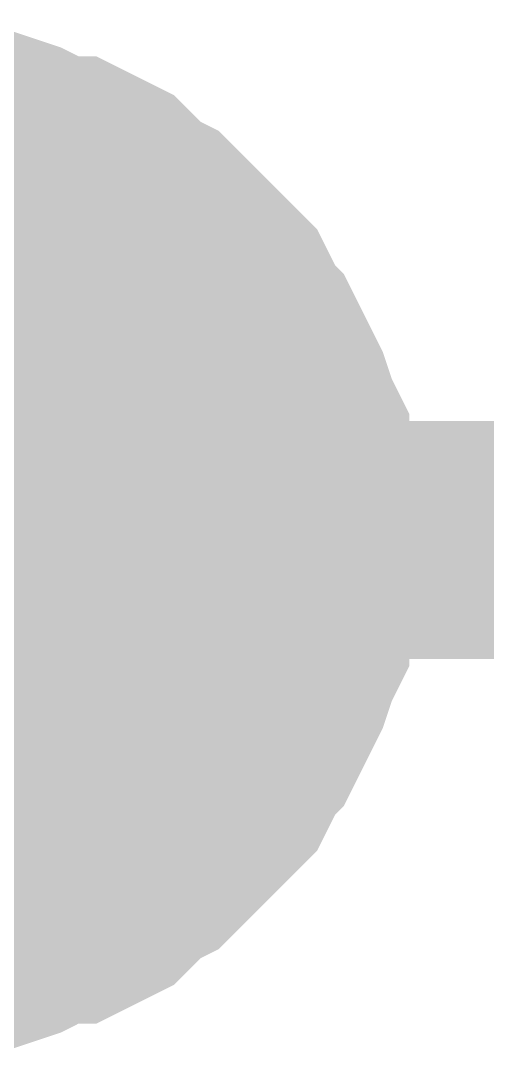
# Model space of a CAD drawing. Header units: inches. Extents: x 0 to 594, y 0 to 420.
# Drawn here: x 137.667 to 138.254, y 204.34 to 205.648 of the extents above; entities that cross this region are included whole.
import ezdxf

# ---------------------------------------------------------------- set-up
doc = ezdxf.new("R2010")
doc.units = ezdxf.units.IN
doc.layers.add('Sheet', color=255, linetype='Continuous')

msp = doc.modelspace()

# ---------------------------------------------------------------- linework, layer by layer
at = {"layer": 'Sheet'}
for points in [[(137.5025, 205.4981, 0.2997, 0.2997, 0), (137.5249, 205.4981, 0.2997, 0.2997, 0), (137.5585, 205.4981, 0.2997, 0.2997, 0), (137.5809, 205.4869, 0.2997, 0.2997, 0), (137.6033, 205.4869, 0.2997, 0.2997, 0), (137.6257, 205.4869, 0.2997, 0.2997, 0), (137.6593, 205.4757, 0.2997, 0.2997, 0), (137.6817, 205.4645, 0.2997, 0.2997, 0), (137.7041, 205.4533, 0.2997, 0.2997, 0), (137.7265, 205.4533, 0.2997, 0.2997, 0), (137.7489, 205.4421, 0.2997, 0.2997, 0), (137.7713, 205.4309, 0.2997, 0.2997, 0), (137.7937, 205.4085, 0.2997, 0.2997, 0), (137.8049, 205.3973, 0.2997, 0.2997, 0), (137.8273, 205.3861, 0.2997, 0.2997, 0), (137.8497, 205.3637, 0.2997, 0.2997, 0), (137.8609, 205.3525, 0.2997, 0.2997, 0), (137.8833, 205.3301, 0.2997, 0.2997, 0), (137.8945, 205.3189, 0.2997, 0.2997, 0), (137.9169, 205.2965, 0.2997, 0.2997, 0), (137.9281, 205.2741, 0.2997, 0.2997, 0), (137.9393, 205.2517, 0.2997, 0.2997, 0), (137.9505, 205.2405, 0.2997, 0.2997, 0), (137.9617, 205.2181, 0.2997, 0.2997, 0), (137.9729, 205.1957, 0.2997, 0.2997, 0), (137.984, 205.1733, 0.2997, 0.2997, 0), (137.9952, 205.1397, 0.2997, 0.2997, 0), (138.0064, 205.1173, 0.2997, 0.2997, 0), (138.0064, 205.0949, 0.2997, 0.2997, 0), (138.0064, 205.0725, 0.2997, 0.2997, 0), (138.0176, 205.0501, 0.2997, 0.2997, 0), (138.0176, 205.0165, 0.2997, 0.2997, 0), (138.0176, 204.9941, 0.2997, 0.2997, 0)], [(137.5025, 205.4981, 0.2997, 0.2997, 0), (137.5249, 205.4981, 0.2997, 0.2997, 0), (137.5585, 205.4981, 0.2997, 0.2997, 0), (137.5809, 205.4869, 0.2997, 0.2997, 0), (137.6033, 205.4869, 0.2997, 0.2997, 0), (137.6257, 205.4869, 0.2997, 0.2997, 0), (137.6593, 205.4757, 0.2997, 0.2997, 0), (137.6817, 205.4645, 0.2997, 0.2997, 0), (137.7041, 205.4533, 0.2997, 0.2997, 0), (137.7265, 205.4533, 0.2997, 0.2997, 0), (137.7489, 205.4421, 0.2997, 0.2997, 0), (137.7713, 205.4309, 0.2997, 0.2997, 0), (137.7937, 205.4085, 0.2997, 0.2997, 0), (137.8049, 205.3973, 0.2997, 0.2997, 0), (137.8273, 205.3861, 0.2997, 0.2997, 0), (137.8497, 205.3637, 0.2997, 0.2997, 0), (137.8609, 205.3525, 0.2997, 0.2997, 0), (137.8833, 205.3301, 0.2997, 0.2997, 0), (137.8945, 205.3189, 0.2997, 0.2997, 0), (137.9169, 205.2965, 0.2997, 0.2997, 0), (137.9281, 205.2741, 0.2997, 0.2997, 0), (137.9393, 205.2517, 0.2997, 0.2997, 0), (137.9505, 205.2405, 0.2997, 0.2997, 0), (137.9617, 205.2181, 0.2997, 0.2997, 0), (137.9729, 205.1957, 0.2997, 0.2997, 0), (137.984, 205.1733, 0.2997, 0.2997, 0), (137.9952, 205.1397, 0.2997, 0.2997, 0), (138.0064, 205.1173, 0.2997, 0.2997, 0), (138.0064, 205.0949, 0.2997, 0.2997, 0), (138.0064, 205.0725, 0.2997, 0.2997, 0), (138.0176, 205.0501, 0.2997, 0.2997, 0), (138.0176, 205.0165, 0.2997, 0.2997, 0), (138.0176, 204.9941, 0.2997, 0.2997, 0)], [(137.5025, 205.4981, 0.2997, 0.2997, 0), (137.5249, 205.4981, 0.2997, 0.2997, 0), (137.5585, 205.4981, 0.2997, 0.2997, 0), (137.5809, 205.4869, 0.2997, 0.2997, 0), (137.6033, 205.4869, 0.2997, 0.2997, 0), (137.6257, 205.4869, 0.2997, 0.2997, 0), (137.6593, 205.4757, 0.2997, 0.2997, 0), (137.6817, 205.4645, 0.2997, 0.2997, 0), (137.7041, 205.4533, 0.2997, 0.2997, 0), (137.7265, 205.4533, 0.2997, 0.2997, 0), (137.7489, 205.4421, 0.2997, 0.2997, 0), (137.7713, 205.4309, 0.2997, 0.2997, 0), (137.7937, 205.4085, 0.2997, 0.2997, 0), (137.8049, 205.3973, 0.2997, 0.2997, 0), (137.8273, 205.3861, 0.2997, 0.2997, 0), (137.8497, 205.3637, 0.2997, 0.2997, 0), (137.8609, 205.3525, 0.2997, 0.2997, 0), (137.8833, 205.3301, 0.2997, 0.2997, 0), (137.8945, 205.3189, 0.2997, 0.2997, 0), (137.9169, 205.2965, 0.2997, 0.2997, 0), (137.9281, 205.2741, 0.2997, 0.2997, 0), (137.9393, 205.2517, 0.2997, 0.2997, 0), (137.9505, 205.2405, 0.2997, 0.2997, 0), (137.9617, 205.2181, 0.2997, 0.2997, 0), (137.9729, 205.1957, 0.2997, 0.2997, 0), (137.984, 205.1733, 0.2997, 0.2997, 0), (137.9952, 205.1397, 0.2997, 0.2997, 0), (138.0064, 205.1173, 0.2997, 0.2997, 0), (138.0064, 205.0949, 0.2997, 0.2997, 0), (138.0064, 205.0725, 0.2997, 0.2997, 0), (138.0176, 205.0501, 0.2997, 0.2997, 0), (138.0176, 205.0165, 0.2997, 0.2997, 0), (138.0176, 204.9941, 0.2997, 0.2997, 0)], [(137.5025, 205.4981, 0.2997, 0.2997, 0), (137.5249, 205.4981, 0.2997, 0.2997, 0), (137.5585, 205.4981, 0.2997, 0.2997, 0), (137.5809, 205.4869, 0.2997, 0.2997, 0), (137.6033, 205.4869, 0.2997, 0.2997, 0), (137.6257, 205.4869, 0.2997, 0.2997, 0), (137.6593, 205.4757, 0.2997, 0.2997, 0), (137.6817, 205.4645, 0.2997, 0.2997, 0), (137.7041, 205.4533, 0.2997, 0.2997, 0), (137.7265, 205.4533, 0.2997, 0.2997, 0), (137.7489, 205.4421, 0.2997, 0.2997, 0), (137.7713, 205.4309, 0.2997, 0.2997, 0), (137.7937, 205.4085, 0.2997, 0.2997, 0), (137.8049, 205.3973, 0.2997, 0.2997, 0), (137.8273, 205.3861, 0.2997, 0.2997, 0), (137.8497, 205.3637, 0.2997, 0.2997, 0), (137.8609, 205.3525, 0.2997, 0.2997, 0), (137.8833, 205.3301, 0.2997, 0.2997, 0), (137.8945, 205.3189, 0.2997, 0.2997, 0), (137.9169, 205.2965, 0.2997, 0.2997, 0), (137.9281, 205.2741, 0.2997, 0.2997, 0), (137.9393, 205.2517, 0.2997, 0.2997, 0), (137.9505, 205.2405, 0.2997, 0.2997, 0), (137.9617, 205.2181, 0.2997, 0.2997, 0), (137.9729, 205.1957, 0.2997, 0.2997, 0), (137.984, 205.1733, 0.2997, 0.2997, 0), (137.9952, 205.1397, 0.2997, 0.2997, 0), (138.0064, 205.1173, 0.2997, 0.2997, 0), (138.0064, 205.0949, 0.2997, 0.2997, 0), (138.0064, 205.0725, 0.2997, 0.2997, 0), (138.0176, 205.0501, 0.2997, 0.2997, 0), (138.0176, 205.0165, 0.2997, 0.2997, 0), (138.0176, 204.9941, 0.2997, 0.2997, 0)], [(137.5025, 205.4981, 0.2997, 0.2997, 0), (137.5249, 205.4981, 0.2997, 0.2997, 0), (137.5585, 205.4981, 0.2997, 0.2997, 0), (137.5809, 205.4869, 0.2997, 0.2997, 0), (137.6033, 205.4869, 0.2997, 0.2997, 0), (137.6257, 205.4869, 0.2997, 0.2997, 0), (137.6593, 205.4757, 0.2997, 0.2997, 0), (137.6817, 205.4645, 0.2997, 0.2997, 0), (137.7041, 205.4533, 0.2997, 0.2997, 0), (137.7265, 205.4533, 0.2997, 0.2997, 0), (137.7489, 205.4421, 0.2997, 0.2997, 0), (137.7713, 205.4309, 0.2997, 0.2997, 0), (137.7937, 205.4085, 0.2997, 0.2997, 0), (137.8049, 205.3973, 0.2997, 0.2997, 0), (137.8273, 205.3861, 0.2997, 0.2997, 0), (137.8497, 205.3637, 0.2997, 0.2997, 0), (137.8609, 205.3525, 0.2997, 0.2997, 0), (137.8833, 205.3301, 0.2997, 0.2997, 0), (137.8945, 205.3189, 0.2997, 0.2997, 0), (137.9169, 205.2965, 0.2997, 0.2997, 0), (137.9281, 205.2741, 0.2997, 0.2997, 0), (137.9393, 205.2517, 0.2997, 0.2997, 0), (137.9505, 205.2405, 0.2997, 0.2997, 0), (137.9617, 205.2181, 0.2997, 0.2997, 0), (137.9729, 205.1957, 0.2997, 0.2997, 0), (137.984, 205.1733, 0.2997, 0.2997, 0), (137.9952, 205.1397, 0.2997, 0.2997, 0), (138.0064, 205.1173, 0.2997, 0.2997, 0), (138.0064, 205.0949, 0.2997, 0.2997, 0), (138.0064, 205.0725, 0.2997, 0.2997, 0), (138.0176, 205.0501, 0.2997, 0.2997, 0), (138.0176, 205.0165, 0.2997, 0.2997, 0), (138.0176, 204.9941, 0.2997, 0.2997, 0)], [(137.6033, 205.4869, 0.0991, 0.0991, 0), (137.6257, 205.4869, 0.0991, 0.0991, 0), (137.6593, 205.4757, 0.0991, 0.0991, 0), (137.6817, 205.4645, 0.0991, 0.0991, 0), (137.7041, 205.4533, 0.0991, 0.0991, 0), (137.7265, 205.4533, 0.0991, 0.0991, 0), (137.7489, 205.4421, 0.0991, 0.0991, 0), (137.7713, 205.4309, 0.0991, 0.0991, 0), (137.7937, 205.4085, 0.0991, 0.0991, 0), (137.8049, 205.3973, 0.0991, 0.0991, 0), (137.8273, 205.3861, 0.0991, 0.0991, 0), (137.8497, 205.3637, 0.0991, 0.0991, 0), (137.8609, 205.3525, 0.0991, 0.0991, 0), (137.8833, 205.3301, 0.0991, 0.0991, 0), (137.8945, 205.3189, 0.0991, 0.0991, 0), (137.9169, 205.2965, 0.0991, 0.0991, 0), (137.9281, 205.2741, 0.0991, 0.0991, 0), (137.9393, 205.2517, 0.0991, 0.0991, 0), (137.9505, 205.2405, 0.0991, 0.0991, 0), (137.9617, 205.2181, 0.0991, 0.0991, 0), (137.9729, 205.1957, 0.0991, 0.0991, 0), (137.984, 205.1733, 0.0991, 0.0991, 0), (137.9952, 205.1397, 0.0991, 0.0991, 0), (138.0064, 205.1173, 0.0991, 0.0991, 0), (138.0064, 205.0949, 0.0991, 0.0991, 0), (138.0064, 205.0725, 0.0991, 0.0991, 0), (138.0176, 205.0501, 0.0991, 0.0991, 0), (138.0176, 205.0165, 0.0991, 0.0991, 0), (138.0176, 204.9941, 0.0991, 0.0991, 0)], [(137.6033, 205.4869, 0.0991, 0.0991, 0), (137.6257, 205.4869, 0.0991, 0.0991, 0), (137.6593, 205.4757, 0.0991, 0.0991, 0), (137.6817, 205.4645, 0.0991, 0.0991, 0), (137.7041, 205.4533, 0.0991, 0.0991, 0), (137.7265, 205.4533, 0.0991, 0.0991, 0), (137.7489, 205.4421, 0.0991, 0.0991, 0), (137.7713, 205.4309, 0.0991, 0.0991, 0), (137.7937, 205.4085, 0.0991, 0.0991, 0), (137.8049, 205.3973, 0.0991, 0.0991, 0), (137.8273, 205.3861, 0.0991, 0.0991, 0), (137.8497, 205.3637, 0.0991, 0.0991, 0), (137.8609, 205.3525, 0.0991, 0.0991, 0), (137.8833, 205.3301, 0.0991, 0.0991, 0), (137.8945, 205.3189, 0.0991, 0.0991, 0), (137.9169, 205.2965, 0.0991, 0.0991, 0), (137.9281, 205.2741, 0.0991, 0.0991, 0), (137.9393, 205.2517, 0.0991, 0.0991, 0), (137.9505, 205.2405, 0.0991, 0.0991, 0), (137.9617, 205.2181, 0.0991, 0.0991, 0), (137.9729, 205.1957, 0.0991, 0.0991, 0), (137.984, 205.1733, 0.0991, 0.0991, 0), (137.9952, 205.1397, 0.0991, 0.0991, 0), (138.0064, 205.1173, 0.0991, 0.0991, 0), (138.0064, 205.0949, 0.0991, 0.0991, 0), (138.0064, 205.0725, 0.0991, 0.0991, 0), (138.0176, 205.0501, 0.0991, 0.0991, 0), (138.0176, 205.0165, 0.0991, 0.0991, 0), (138.0176, 204.9941, 0.0991, 0.0991, 0)], [(137.6033, 205.4869, 0.0991, 0.0991, 0), (137.6257, 205.4869, 0.0991, 0.0991, 0), (137.6593, 205.4757, 0.0991, 0.0991, 0), (137.6817, 205.4645, 0.0991, 0.0991, 0), (137.7041, 205.4533, 0.0991, 0.0991, 0), (137.7265, 205.4533, 0.0991, 0.0991, 0), (137.7489, 205.4421, 0.0991, 0.0991, 0), (137.7713, 205.4309, 0.0991, 0.0991, 0), (137.7937, 205.4085, 0.0991, 0.0991, 0), (137.8049, 205.3973, 0.0991, 0.0991, 0), (137.8273, 205.3861, 0.0991, 0.0991, 0), (137.8497, 205.3637, 0.0991, 0.0991, 0), (137.8609, 205.3525, 0.0991, 0.0991, 0), (137.8833, 205.3301, 0.0991, 0.0991, 0), (137.8945, 205.3189, 0.0991, 0.0991, 0), (137.9169, 205.2965, 0.0991, 0.0991, 0), (137.9281, 205.2741, 0.0991, 0.0991, 0), (137.9393, 205.2517, 0.0991, 0.0991, 0), (137.9505, 205.2405, 0.0991, 0.0991, 0), (137.9617, 205.2181, 0.0991, 0.0991, 0), (137.9729, 205.1957, 0.0991, 0.0991, 0), (137.984, 205.1733, 0.0991, 0.0991, 0), (137.9952, 205.1397, 0.0991, 0.0991, 0), (138.0064, 205.1173, 0.0991, 0.0991, 0), (138.0064, 205.0949, 0.0991, 0.0991, 0), (138.0064, 205.0725, 0.0991, 0.0991, 0), (138.0176, 205.0501, 0.0991, 0.0991, 0), (138.0176, 205.0165, 0.0991, 0.0991, 0), (138.0176, 204.9941, 0.0991, 0.0991, 0)], [(137.6033, 205.4869, 0.0991, 0.0991, 0), (137.6257, 205.4869, 0.0991, 0.0991, 0), (137.6593, 205.4757, 0.0991, 0.0991, 0), (137.6817, 205.4645, 0.0991, 0.0991, 0), (137.7041, 205.4533, 0.0991, 0.0991, 0), (137.7265, 205.4533, 0.0991, 0.0991, 0), (137.7489, 205.4421, 0.0991, 0.0991, 0), (137.7713, 205.4309, 0.0991, 0.0991, 0), (137.7937, 205.4085, 0.0991, 0.0991, 0), (137.8049, 205.3973, 0.0991, 0.0991, 0), (137.8273, 205.3861, 0.0991, 0.0991, 0), (137.8497, 205.3637, 0.0991, 0.0991, 0), (137.8609, 205.3525, 0.0991, 0.0991, 0), (137.8833, 205.3301, 0.0991, 0.0991, 0), (137.8945, 205.3189, 0.0991, 0.0991, 0), (137.9169, 205.2965, 0.0991, 0.0991, 0), (137.9281, 205.2741, 0.0991, 0.0991, 0), (137.9393, 205.2517, 0.0991, 0.0991, 0), (137.9505, 205.2405, 0.0991, 0.0991, 0), (137.9617, 205.2181, 0.0991, 0.0991, 0), (137.9729, 205.1957, 0.0991, 0.0991, 0), (137.984, 205.1733, 0.0991, 0.0991, 0), (137.9952, 205.1397, 0.0991, 0.0991, 0), (138.0064, 205.1173, 0.0991, 0.0991, 0), (138.0064, 205.0949, 0.0991, 0.0991, 0), (138.0064, 205.0725, 0.0991, 0.0991, 0), (138.0176, 205.0501, 0.0991, 0.0991, 0), (138.0176, 205.0165, 0.0991, 0.0991, 0), (138.0176, 204.9941, 0.0991, 0.0991, 0)], [(137.6033, 205.4869, 0.0991, 0.0991, 0), (137.6257, 205.4869, 0.0991, 0.0991, 0), (137.6593, 205.4757, 0.0991, 0.0991, 0), (137.6817, 205.4645, 0.0991, 0.0991, 0), (137.7041, 205.4533, 0.0991, 0.0991, 0), (137.7265, 205.4533, 0.0991, 0.0991, 0), (137.7489, 205.4421, 0.0991, 0.0991, 0), (137.7713, 205.4309, 0.0991, 0.0991, 0), (137.7937, 205.4085, 0.0991, 0.0991, 0), (137.8049, 205.3973, 0.0991, 0.0991, 0), (137.8273, 205.3861, 0.0991, 0.0991, 0), (137.8497, 205.3637, 0.0991, 0.0991, 0), (137.8609, 205.3525, 0.0991, 0.0991, 0), (137.8833, 205.3301, 0.0991, 0.0991, 0), (137.8945, 205.3189, 0.0991, 0.0991, 0), (137.9169, 205.2965, 0.0991, 0.0991, 0), (137.9281, 205.2741, 0.0991, 0.0991, 0), (137.9393, 205.2517, 0.0991, 0.0991, 0), (137.9505, 205.2405, 0.0991, 0.0991, 0), (137.9617, 205.2181, 0.0991, 0.0991, 0), (137.9729, 205.1957, 0.0991, 0.0991, 0), (137.984, 205.1733, 0.0991, 0.0991, 0), (137.9952, 205.1397, 0.0991, 0.0991, 0), (138.0064, 205.1173, 0.0991, 0.0991, 0), (138.0064, 205.0949, 0.0991, 0.0991, 0), (138.0064, 205.0725, 0.0991, 0.0991, 0), (138.0176, 205.0501, 0.0991, 0.0991, 0), (138.0176, 205.0165, 0.0991, 0.0991, 0), (138.0176, 204.9941, 0.0991, 0.0991, 0)], [(147.5033, 204.9941, 0.2997, 0.2997, 0), (137.5025, 204.9941, 0.2997, 0.2997, 0), (132.5077, 204.9941, 0.2997, 0.2997, 0)], [(138.0176, 204.9941, 0.2997, 0.2997, 0), (138.0176, 204.9717, 0.2997, 0.2997, 0), (138.0176, 204.9381, 0.2997, 0.2997, 0), (138.0064, 204.9157, 0.2997, 0.2997, 0), (138.0064, 204.8933, 0.2997, 0.2997, 0), (138.0064, 204.8709, 0.2997, 0.2997, 0), (137.9952, 204.8485, 0.2997, 0.2997, 0), (137.984, 204.815, 0.2997, 0.2997, 0), (137.9729, 204.7926, 0.2997, 0.2997, 0), (137.9617, 204.7702, 0.2997, 0.2997, 0), (137.9505, 204.7478, 0.2997, 0.2997, 0), (137.9393, 204.7366, 0.2997, 0.2997, 0), (137.9281, 204.7142, 0.2997, 0.2997, 0), (137.9169, 204.6918, 0.2997, 0.2997, 0), (137.8945, 204.6694, 0.2997, 0.2997, 0), (137.8833, 204.6582, 0.2997, 0.2997, 0), (137.8609, 204.6358, 0.2997, 0.2997, 0), (137.8497, 204.6246, 0.2997, 0.2997, 0), (137.8273, 204.6022, 0.2997, 0.2997, 0), (137.8049, 204.591, 0.2997, 0.2997, 0), (137.7937, 204.5798, 0.2997, 0.2997, 0), (137.7713, 204.5574, 0.2997, 0.2997, 0), (137.7489, 204.5462, 0.2997, 0.2997, 0), (137.7265, 204.535, 0.2997, 0.2997, 0), (137.7041, 204.535, 0.2997, 0.2997, 0), (137.6817, 204.5238, 0.2997, 0.2997, 0), (137.6593, 204.5126, 0.2997, 0.2997, 0), (137.6257, 204.5014, 0.2997, 0.2997, 0), (137.6033, 204.5014, 0.2997, 0.2997, 0), (137.5809, 204.5014, 0.2997, 0.2997, 0), (137.5585, 204.4902, 0.2997, 0.2997, 0), (137.5249, 204.4902, 0.2997, 0.2997, 0), (137.5025, 204.4902, 0.2997, 0.2997, 0)], [(138.0176, 204.9941, 0.2997, 0.2997, 0), (138.0176, 204.9717, 0.2997, 0.2997, 0), (138.0176, 204.9381, 0.2997, 0.2997, 0), (138.0064, 204.9157, 0.2997, 0.2997, 0), (138.0064, 204.8933, 0.2997, 0.2997, 0), (138.0064, 204.8709, 0.2997, 0.2997, 0), (137.9952, 204.8485, 0.2997, 0.2997, 0), (137.984, 204.815, 0.2997, 0.2997, 0), (137.9729, 204.7926, 0.2997, 0.2997, 0), (137.9617, 204.7702, 0.2997, 0.2997, 0), (137.9505, 204.7478, 0.2997, 0.2997, 0), (137.9393, 204.7366, 0.2997, 0.2997, 0), (137.9281, 204.7142, 0.2997, 0.2997, 0), (137.9169, 204.6918, 0.2997, 0.2997, 0), (137.8945, 204.6694, 0.2997, 0.2997, 0), (137.8833, 204.6582, 0.2997, 0.2997, 0), (137.8609, 204.6358, 0.2997, 0.2997, 0), (137.8497, 204.6246, 0.2997, 0.2997, 0), (137.8273, 204.6022, 0.2997, 0.2997, 0), (137.8049, 204.591, 0.2997, 0.2997, 0), (137.7937, 204.5798, 0.2997, 0.2997, 0), (137.7713, 204.5574, 0.2997, 0.2997, 0), (137.7489, 204.5462, 0.2997, 0.2997, 0), (137.7265, 204.535, 0.2997, 0.2997, 0), (137.7041, 204.535, 0.2997, 0.2997, 0), (137.6817, 204.5238, 0.2997, 0.2997, 0), (137.6593, 204.5126, 0.2997, 0.2997, 0), (137.6257, 204.5014, 0.2997, 0.2997, 0), (137.6033, 204.5014, 0.2997, 0.2997, 0), (137.5809, 204.5014, 0.2997, 0.2997, 0), (137.5585, 204.4902, 0.2997, 0.2997, 0), (137.5249, 204.4902, 0.2997, 0.2997, 0), (137.5025, 204.4902, 0.2997, 0.2997, 0)], [(138.0176, 204.9941, 0.2997, 0.2997, 0), (138.0176, 204.9717, 0.2997, 0.2997, 0), (138.0176, 204.9381, 0.2997, 0.2997, 0), (138.0064, 204.9157, 0.2997, 0.2997, 0), (138.0064, 204.8933, 0.2997, 0.2997, 0), (138.0064, 204.8709, 0.2997, 0.2997, 0), (137.9952, 204.8485, 0.2997, 0.2997, 0), (137.984, 204.815, 0.2997, 0.2997, 0), (137.9729, 204.7926, 0.2997, 0.2997, 0), (137.9617, 204.7702, 0.2997, 0.2997, 0), (137.9505, 204.7478, 0.2997, 0.2997, 0), (137.9393, 204.7366, 0.2997, 0.2997, 0), (137.9281, 204.7142, 0.2997, 0.2997, 0), (137.9169, 204.6918, 0.2997, 0.2997, 0), (137.8945, 204.6694, 0.2997, 0.2997, 0), (137.8833, 204.6582, 0.2997, 0.2997, 0), (137.8609, 204.6358, 0.2997, 0.2997, 0), (137.8497, 204.6246, 0.2997, 0.2997, 0), (137.8273, 204.6022, 0.2997, 0.2997, 0), (137.8049, 204.591, 0.2997, 0.2997, 0), (137.7937, 204.5798, 0.2997, 0.2997, 0), (137.7713, 204.5574, 0.2997, 0.2997, 0), (137.7489, 204.5462, 0.2997, 0.2997, 0), (137.7265, 204.535, 0.2997, 0.2997, 0), (137.7041, 204.535, 0.2997, 0.2997, 0), (137.6817, 204.5238, 0.2997, 0.2997, 0), (137.6593, 204.5126, 0.2997, 0.2997, 0), (137.6257, 204.5014, 0.2997, 0.2997, 0), (137.6033, 204.5014, 0.2997, 0.2997, 0), (137.5809, 204.5014, 0.2997, 0.2997, 0), (137.5585, 204.4902, 0.2997, 0.2997, 0), (137.5249, 204.4902, 0.2997, 0.2997, 0), (137.5025, 204.4902, 0.2997, 0.2997, 0)], [(138.0176, 204.9941, 0.2997, 0.2997, 0), (138.0176, 204.9717, 0.2997, 0.2997, 0), (138.0176, 204.9381, 0.2997, 0.2997, 0), (138.0064, 204.9157, 0.2997, 0.2997, 0), (138.0064, 204.8933, 0.2997, 0.2997, 0), (138.0064, 204.8709, 0.2997, 0.2997, 0), (137.9952, 204.8485, 0.2997, 0.2997, 0), (137.984, 204.815, 0.2997, 0.2997, 0), (137.9729, 204.7926, 0.2997, 0.2997, 0), (137.9617, 204.7702, 0.2997, 0.2997, 0), (137.9505, 204.7478, 0.2997, 0.2997, 0), (137.9393, 204.7366, 0.2997, 0.2997, 0), (137.9281, 204.7142, 0.2997, 0.2997, 0), (137.9169, 204.6918, 0.2997, 0.2997, 0), (137.8945, 204.6694, 0.2997, 0.2997, 0), (137.8833, 204.6582, 0.2997, 0.2997, 0), (137.8609, 204.6358, 0.2997, 0.2997, 0), (137.8497, 204.6246, 0.2997, 0.2997, 0), (137.8273, 204.6022, 0.2997, 0.2997, 0), (137.8049, 204.591, 0.2997, 0.2997, 0), (137.7937, 204.5798, 0.2997, 0.2997, 0), (137.7713, 204.5574, 0.2997, 0.2997, 0), (137.7489, 204.5462, 0.2997, 0.2997, 0), (137.7265, 204.535, 0.2997, 0.2997, 0), (137.7041, 204.535, 0.2997, 0.2997, 0), (137.6817, 204.5238, 0.2997, 0.2997, 0), (137.6593, 204.5126, 0.2997, 0.2997, 0), (137.6257, 204.5014, 0.2997, 0.2997, 0), (137.6033, 204.5014, 0.2997, 0.2997, 0), (137.5809, 204.5014, 0.2997, 0.2997, 0), (137.5585, 204.4902, 0.2997, 0.2997, 0), (137.5249, 204.4902, 0.2997, 0.2997, 0), (137.5025, 204.4902, 0.2997, 0.2997, 0)], [(138.0176, 204.9941, 0.2997, 0.2997, 0), (138.0176, 204.9717, 0.2997, 0.2997, 0), (138.0176, 204.9381, 0.2997, 0.2997, 0), (138.0064, 204.9157, 0.2997, 0.2997, 0), (138.0064, 204.8933, 0.2997, 0.2997, 0), (138.0064, 204.8709, 0.2997, 0.2997, 0), (137.9952, 204.8485, 0.2997, 0.2997, 0), (137.984, 204.815, 0.2997, 0.2997, 0), (137.9729, 204.7926, 0.2997, 0.2997, 0), (137.9617, 204.7702, 0.2997, 0.2997, 0), (137.9505, 204.7478, 0.2997, 0.2997, 0), (137.9393, 204.7366, 0.2997, 0.2997, 0), (137.9281, 204.7142, 0.2997, 0.2997, 0), (137.9169, 204.6918, 0.2997, 0.2997, 0), (137.8945, 204.6694, 0.2997, 0.2997, 0), (137.8833, 204.6582, 0.2997, 0.2997, 0), (137.8609, 204.6358, 0.2997, 0.2997, 0), (137.8497, 204.6246, 0.2997, 0.2997, 0), (137.8273, 204.6022, 0.2997, 0.2997, 0), (137.8049, 204.591, 0.2997, 0.2997, 0), (137.7937, 204.5798, 0.2997, 0.2997, 0), (137.7713, 204.5574, 0.2997, 0.2997, 0), (137.7489, 204.5462, 0.2997, 0.2997, 0), (137.7265, 204.535, 0.2997, 0.2997, 0), (137.7041, 204.535, 0.2997, 0.2997, 0), (137.6817, 204.5238, 0.2997, 0.2997, 0), (137.6593, 204.5126, 0.2997, 0.2997, 0), (137.6257, 204.5014, 0.2997, 0.2997, 0), (137.6033, 204.5014, 0.2997, 0.2997, 0), (137.5809, 204.5014, 0.2997, 0.2997, 0), (137.5585, 204.4902, 0.2997, 0.2997, 0), (137.5249, 204.4902, 0.2997, 0.2997, 0), (137.5025, 204.4902, 0.2997, 0.2997, 0)], [(138.0176, 204.9941, 0.2997, 0.2997, 0), (138.0176, 204.9941, 0.2997, 0.2997, 0), (138.0176, 204.9941, 0.2997, 0.2997, 0), (138.0176, 204.9941, 0.2997, 0.2997, 0), (138.0176, 204.9941, 0.2997, 0.2997, 0), (138.0176, 204.9941, 0.2997, 0.2997, 0), (138.0176, 204.9941, 0.2997, 0.2997, 0), (138.0176, 204.9941, 0.2997, 0.2997, 0), (138.0176, 204.9941, 0.2997, 0.2997, 0), (138.0176, 204.9941, 0.2997, 0.2997, 0), (138.0176, 204.9941, 0.2997, 0.2997, 0), (138.0176, 204.9941, 0.2997, 0.2997, 0), (138.0176, 204.9941, 0.2997, 0.2997, 0), (138.0176, 204.9941, 0.2997, 0.2997, 0), (138.0176, 204.9941, 0.2997, 0.2997, 0), (138.0176, 204.9941, 0.2997, 0.2997, 0), (138.0176, 204.9941, 0.2997, 0.2997, 0), (138.0176, 204.9941, 0.2997, 0.2997, 0), (138.0176, 204.9941, 0.2997, 0.2997, 0), (138.0176, 204.9941, 0.2997, 0.2997, 0), (138.0176, 204.9941, 0.2997, 0.2997, 0), (138.0176, 204.9941, 0.2997, 0.2997, 0), (138.0176, 204.9941, 0.2997, 0.2997, 0), (138.0176, 204.9941, 0.2997, 0.2997, 0), (138.0176, 204.9941, 0.2997, 0.2997, 0), (138.0176, 204.9941, 0.2997, 0.2997, 0), (138.0176, 204.9941, 0.2997, 0.2997, 0), (138.0176, 204.9941, 0.2997, 0.2997, 0), (138.0176, 204.9941, 0.2997, 0.2997, 0), (138.0176, 204.9941, 0.2997, 0.2997, 0), (138.0176, 204.9941, 0.2997, 0.2997, 0), (138.0176, 204.9941, 0.2997, 0.2997, 0), (138.0176, 204.9941, 0.2997, 0.2997, 0)], [(138.0176, 204.9941, 0.2997, 0.2997, 0), (138.0176, 204.9941, 0.2997, 0.2997, 0)], [(138.0176, 204.9941, 0.2997, 0.2997, 0), (138.0176, 204.9941, 0.2997, 0.2997, 0), (138.0176, 204.9941, 0.2997, 0.2997, 0), (138.0176, 204.9941, 0.2997, 0.2997, 0), (138.0176, 204.9941, 0.2997, 0.2997, 0), (138.0176, 204.9941, 0.2997, 0.2997, 0), (138.0176, 204.9941, 0.2997, 0.2997, 0), (138.0176, 204.9941, 0.2997, 0.2997, 0), (138.0176, 204.9941, 0.2997, 0.2997, 0), (138.0176, 204.9941, 0.2997, 0.2997, 0), (138.0176, 204.9941, 0.2997, 0.2997, 0), (138.0176, 204.9941, 0.2997, 0.2997, 0), (138.0176, 204.9941, 0.2997, 0.2997, 0), (138.0176, 204.9941, 0.2997, 0.2997, 0), (138.0176, 204.9941, 0.2997, 0.2997, 0), (138.0176, 204.9941, 0.2997, 0.2997, 0), (138.0176, 204.9941, 0.2997, 0.2997, 0), (138.0176, 204.9941, 0.2997, 0.2997, 0), (138.0176, 204.9941, 0.2997, 0.2997, 0), (138.0176, 204.9941, 0.2997, 0.2997, 0), (138.0176, 204.9941, 0.2997, 0.2997, 0), (138.0176, 204.9941, 0.2997, 0.2997, 0), (138.0176, 204.9941, 0.2997, 0.2997, 0), (138.0176, 204.9941, 0.2997, 0.2997, 0), (138.0176, 204.9941, 0.2997, 0.2997, 0), (138.0176, 204.9941, 0.2997, 0.2997, 0), (138.0176, 204.9941, 0.2997, 0.2997, 0), (138.0176, 204.9941, 0.2997, 0.2997, 0), (138.0176, 204.9941, 0.2997, 0.2997, 0), (138.0176, 204.9941, 0.2997, 0.2997, 0), (138.0176, 204.9941, 0.2997, 0.2997, 0), (138.0176, 204.9941, 0.2997, 0.2997, 0), (138.0176, 204.9941, 0.2997, 0.2997, 0)], [(138.0176, 204.9941, 0.2997, 0.2997, 0), (138.0176, 204.9941, 0.2997, 0.2997, 0)], [(138.0176, 204.9941, 0.2997, 0.2997, 0), (138.0176, 204.9941, 0.2997, 0.2997, 0), (138.0176, 204.9941, 0.2997, 0.2997, 0), (138.0176, 204.9941, 0.2997, 0.2997, 0), (138.0176, 204.9941, 0.2997, 0.2997, 0), (138.0176, 204.9941, 0.2997, 0.2997, 0), (138.0176, 204.9941, 0.2997, 0.2997, 0), (138.0176, 204.9941, 0.2997, 0.2997, 0), (138.0176, 204.9941, 0.2997, 0.2997, 0), (138.0176, 204.9941, 0.2997, 0.2997, 0), (138.0176, 204.9941, 0.2997, 0.2997, 0), (138.0176, 204.9941, 0.2997, 0.2997, 0), (138.0176, 204.9941, 0.2997, 0.2997, 0), (138.0176, 204.9941, 0.2997, 0.2997, 0), (138.0176, 204.9941, 0.2997, 0.2997, 0), (138.0176, 204.9941, 0.2997, 0.2997, 0), (138.0176, 204.9941, 0.2997, 0.2997, 0), (138.0176, 204.9941, 0.2997, 0.2997, 0), (138.0176, 204.9941, 0.2997, 0.2997, 0), (138.0176, 204.9941, 0.2997, 0.2997, 0), (138.0176, 204.9941, 0.2997, 0.2997, 0), (138.0176, 204.9941, 0.2997, 0.2997, 0), (138.0176, 204.9941, 0.2997, 0.2997, 0), (138.0176, 204.9941, 0.2997, 0.2997, 0), (138.0176, 204.9941, 0.2997, 0.2997, 0), (138.0176, 204.9941, 0.2997, 0.2997, 0), (138.0176, 204.9941, 0.2997, 0.2997, 0), (138.0176, 204.9941, 0.2997, 0.2997, 0), (138.0176, 204.9941, 0.2997, 0.2997, 0), (138.0176, 204.9941, 0.2997, 0.2997, 0), (138.0176, 204.9941, 0.2997, 0.2997, 0), (138.0176, 204.9941, 0.2997, 0.2997, 0), (138.0176, 204.9941, 0.2997, 0.2997, 0)], [(138.0176, 204.9941, 0.2997, 0.2997, 0), (138.0176, 204.9941, 0.2997, 0.2997, 0)], [(138.0176, 204.9941, 0.2997, 0.2997, 0), (138.0176, 204.9941, 0.2997, 0.2997, 0), (138.0176, 204.9941, 0.2997, 0.2997, 0), (138.0176, 204.9941, 0.2997, 0.2997, 0), (138.0176, 204.9941, 0.2997, 0.2997, 0), (138.0176, 204.9941, 0.2997, 0.2997, 0), (138.0176, 204.9941, 0.2997, 0.2997, 0), (138.0176, 204.9941, 0.2997, 0.2997, 0), (138.0176, 204.9941, 0.2997, 0.2997, 0), (138.0176, 204.9941, 0.2997, 0.2997, 0), (138.0176, 204.9941, 0.2997, 0.2997, 0), (138.0176, 204.9941, 0.2997, 0.2997, 0), (138.0176, 204.9941, 0.2997, 0.2997, 0), (138.0176, 204.9941, 0.2997, 0.2997, 0), (138.0176, 204.9941, 0.2997, 0.2997, 0), (138.0176, 204.9941, 0.2997, 0.2997, 0), (138.0176, 204.9941, 0.2997, 0.2997, 0), (138.0176, 204.9941, 0.2997, 0.2997, 0), (138.0176, 204.9941, 0.2997, 0.2997, 0), (138.0176, 204.9941, 0.2997, 0.2997, 0), (138.0176, 204.9941, 0.2997, 0.2997, 0), (138.0176, 204.9941, 0.2997, 0.2997, 0), (138.0176, 204.9941, 0.2997, 0.2997, 0), (138.0176, 204.9941, 0.2997, 0.2997, 0), (138.0176, 204.9941, 0.2997, 0.2997, 0), (138.0176, 204.9941, 0.2997, 0.2997, 0), (138.0176, 204.9941, 0.2997, 0.2997, 0), (138.0176, 204.9941, 0.2997, 0.2997, 0), (138.0176, 204.9941, 0.2997, 0.2997, 0), (138.0176, 204.9941, 0.2997, 0.2997, 0), (138.0176, 204.9941, 0.2997, 0.2997, 0), (138.0176, 204.9941, 0.2997, 0.2997, 0), (138.0176, 204.9941, 0.2997, 0.2997, 0)], [(138.0176, 204.9941, 0.2997, 0.2997, 0), (138.0176, 204.9941, 0.2997, 0.2997, 0)], [(138.0176, 204.9941, 0.2997, 0.2997, 0), (138.0176, 204.9941, 0.2997, 0.2997, 0), (138.0176, 204.9941, 0.2997, 0.2997, 0), (138.0176, 204.9941, 0.2997, 0.2997, 0), (138.0176, 204.9941, 0.2997, 0.2997, 0), (138.0176, 204.9941, 0.2997, 0.2997, 0), (138.0176, 204.9941, 0.2997, 0.2997, 0), (138.0176, 204.9941, 0.2997, 0.2997, 0), (138.0176, 204.9941, 0.2997, 0.2997, 0), (138.0176, 204.9941, 0.2997, 0.2997, 0), (138.0176, 204.9941, 0.2997, 0.2997, 0), (138.0176, 204.9941, 0.2997, 0.2997, 0), (138.0176, 204.9941, 0.2997, 0.2997, 0), (138.0176, 204.9941, 0.2997, 0.2997, 0), (138.0176, 204.9941, 0.2997, 0.2997, 0), (138.0176, 204.9941, 0.2997, 0.2997, 0), (138.0176, 204.9941, 0.2997, 0.2997, 0), (138.0176, 204.9941, 0.2997, 0.2997, 0), (138.0176, 204.9941, 0.2997, 0.2997, 0), (138.0176, 204.9941, 0.2997, 0.2997, 0), (138.0176, 204.9941, 0.2997, 0.2997, 0), (138.0176, 204.9941, 0.2997, 0.2997, 0), (138.0176, 204.9941, 0.2997, 0.2997, 0), (138.0176, 204.9941, 0.2997, 0.2997, 0), (138.0176, 204.9941, 0.2997, 0.2997, 0), (138.0176, 204.9941, 0.2997, 0.2997, 0), (138.0176, 204.9941, 0.2997, 0.2997, 0), (138.0176, 204.9941, 0.2997, 0.2997, 0), (138.0176, 204.9941, 0.2997, 0.2997, 0), (138.0176, 204.9941, 0.2997, 0.2997, 0), (138.0176, 204.9941, 0.2997, 0.2997, 0), (138.0176, 204.9941, 0.2997, 0.2997, 0), (138.0176, 204.9941, 0.2997, 0.2997, 0)], [(138.0176, 204.9941, 0.2997, 0.2997, 0), (138.0176, 204.9941, 0.2997, 0.2997, 0)], [(138.0176, 204.9941, 0.0991, 0.0991, 0), (138.0176, 204.9717, 0.0991, 0.0991, 0), (138.0176, 204.9381, 0.0991, 0.0991, 0), (138.0064, 204.9157, 0.0991, 0.0991, 0), (138.0064, 204.8933, 0.0991, 0.0991, 0), (138.0064, 204.8709, 0.0991, 0.0991, 0), (137.9952, 204.8485, 0.0991, 0.0991, 0), (137.984, 204.815, 0.0991, 0.0991, 0), (137.9729, 204.7926, 0.0991, 0.0991, 0), (137.9617, 204.7702, 0.0991, 0.0991, 0), (137.9505, 204.7478, 0.0991, 0.0991, 0), (137.9393, 204.7366, 0.0991, 0.0991, 0), (137.9281, 204.7142, 0.0991, 0.0991, 0), (137.9169, 204.6918, 0.0991, 0.0991, 0), (137.8945, 204.6694, 0.0991, 0.0991, 0), (137.8833, 204.6582, 0.0991, 0.0991, 0), (137.8609, 204.6358, 0.0991, 0.0991, 0), (137.8497, 204.6246, 0.0991, 0.0991, 0), (137.8273, 204.6022, 0.0991, 0.0991, 0), (137.8049, 204.591, 0.0991, 0.0991, 0), (137.7937, 204.5798, 0.0991, 0.0991, 0), (137.7713, 204.5574, 0.0991, 0.0991, 0), (137.7489, 204.5462, 0.0991, 0.0991, 0), (137.7265, 204.535, 0.0991, 0.0991, 0), (137.7041, 204.535, 0.0991, 0.0991, 0), (137.6817, 204.5238, 0.0991, 0.0991, 0), (137.6593, 204.5126, 0.0991, 0.0991, 0), (137.6257, 204.5014, 0.0991, 0.0991, 0), (137.6033, 204.5014, 0.0991, 0.0991, 0)], [(138.0176, 204.9941, 0.0991, 0.0991, 0), (138.0176, 204.9717, 0.0991, 0.0991, 0), (138.0176, 204.9381, 0.0991, 0.0991, 0), (138.0064, 204.9157, 0.0991, 0.0991, 0), (138.0064, 204.8933, 0.0991, 0.0991, 0), (138.0064, 204.8709, 0.0991, 0.0991, 0), (137.9952, 204.8485, 0.0991, 0.0991, 0), (137.984, 204.815, 0.0991, 0.0991, 0), (137.9729, 204.7926, 0.0991, 0.0991, 0), (137.9617, 204.7702, 0.0991, 0.0991, 0), (137.9505, 204.7478, 0.0991, 0.0991, 0), (137.9393, 204.7366, 0.0991, 0.0991, 0), (137.9281, 204.7142, 0.0991, 0.0991, 0), (137.9169, 204.6918, 0.0991, 0.0991, 0), (137.8945, 204.6694, 0.0991, 0.0991, 0), (137.8833, 204.6582, 0.0991, 0.0991, 0), (137.8609, 204.6358, 0.0991, 0.0991, 0), (137.8497, 204.6246, 0.0991, 0.0991, 0), (137.8273, 204.6022, 0.0991, 0.0991, 0), (137.8049, 204.591, 0.0991, 0.0991, 0), (137.7937, 204.5798, 0.0991, 0.0991, 0), (137.7713, 204.5574, 0.0991, 0.0991, 0), (137.7489, 204.5462, 0.0991, 0.0991, 0), (137.7265, 204.535, 0.0991, 0.0991, 0), (137.7041, 204.535, 0.0991, 0.0991, 0), (137.6817, 204.5238, 0.0991, 0.0991, 0), (137.6593, 204.5126, 0.0991, 0.0991, 0), (137.6257, 204.5014, 0.0991, 0.0991, 0), (137.6033, 204.5014, 0.0991, 0.0991, 0)], [(138.0176, 204.9941, 0.0991, 0.0991, 0), (138.0176, 204.9717, 0.0991, 0.0991, 0), (138.0176, 204.9381, 0.0991, 0.0991, 0), (138.0064, 204.9157, 0.0991, 0.0991, 0), (138.0064, 204.8933, 0.0991, 0.0991, 0), (138.0064, 204.8709, 0.0991, 0.0991, 0), (137.9952, 204.8485, 0.0991, 0.0991, 0), (137.984, 204.815, 0.0991, 0.0991, 0), (137.9729, 204.7926, 0.0991, 0.0991, 0), (137.9617, 204.7702, 0.0991, 0.0991, 0), (137.9505, 204.7478, 0.0991, 0.0991, 0), (137.9393, 204.7366, 0.0991, 0.0991, 0), (137.9281, 204.7142, 0.0991, 0.0991, 0), (137.9169, 204.6918, 0.0991, 0.0991, 0), (137.8945, 204.6694, 0.0991, 0.0991, 0), (137.8833, 204.6582, 0.0991, 0.0991, 0), (137.8609, 204.6358, 0.0991, 0.0991, 0), (137.8497, 204.6246, 0.0991, 0.0991, 0), (137.8273, 204.6022, 0.0991, 0.0991, 0), (137.8049, 204.591, 0.0991, 0.0991, 0), (137.7937, 204.5798, 0.0991, 0.0991, 0), (137.7713, 204.5574, 0.0991, 0.0991, 0), (137.7489, 204.5462, 0.0991, 0.0991, 0), (137.7265, 204.535, 0.0991, 0.0991, 0), (137.7041, 204.535, 0.0991, 0.0991, 0), (137.6817, 204.5238, 0.0991, 0.0991, 0), (137.6593, 204.5126, 0.0991, 0.0991, 0), (137.6257, 204.5014, 0.0991, 0.0991, 0), (137.6033, 204.5014, 0.0991, 0.0991, 0)], [(138.0176, 204.9941, 0.0991, 0.0991, 0), (138.0176, 204.9717, 0.0991, 0.0991, 0), (138.0176, 204.9381, 0.0991, 0.0991, 0), (138.0064, 204.9157, 0.0991, 0.0991, 0), (138.0064, 204.8933, 0.0991, 0.0991, 0), (138.0064, 204.8709, 0.0991, 0.0991, 0), (137.9952, 204.8485, 0.0991, 0.0991, 0), (137.984, 204.815, 0.0991, 0.0991, 0), (137.9729, 204.7926, 0.0991, 0.0991, 0), (137.9617, 204.7702, 0.0991, 0.0991, 0), (137.9505, 204.7478, 0.0991, 0.0991, 0), (137.9393, 204.7366, 0.0991, 0.0991, 0), (137.9281, 204.7142, 0.0991, 0.0991, 0), (137.9169, 204.6918, 0.0991, 0.0991, 0), (137.8945, 204.6694, 0.0991, 0.0991, 0), (137.8833, 204.6582, 0.0991, 0.0991, 0), (137.8609, 204.6358, 0.0991, 0.0991, 0), (137.8497, 204.6246, 0.0991, 0.0991, 0), (137.8273, 204.6022, 0.0991, 0.0991, 0), (137.8049, 204.591, 0.0991, 0.0991, 0), (137.7937, 204.5798, 0.0991, 0.0991, 0), (137.7713, 204.5574, 0.0991, 0.0991, 0), (137.7489, 204.5462, 0.0991, 0.0991, 0), (137.7265, 204.535, 0.0991, 0.0991, 0), (137.7041, 204.535, 0.0991, 0.0991, 0), (137.6817, 204.5238, 0.0991, 0.0991, 0), (137.6593, 204.5126, 0.0991, 0.0991, 0), (137.6257, 204.5014, 0.0991, 0.0991, 0), (137.6033, 204.5014, 0.0991, 0.0991, 0)], [(138.0176, 204.9941, 0.0991, 0.0991, 0), (138.0176, 204.9717, 0.0991, 0.0991, 0), (138.0176, 204.9381, 0.0991, 0.0991, 0), (138.0064, 204.9157, 0.0991, 0.0991, 0), (138.0064, 204.8933, 0.0991, 0.0991, 0), (138.0064, 204.8709, 0.0991, 0.0991, 0), (137.9952, 204.8485, 0.0991, 0.0991, 0), (137.984, 204.815, 0.0991, 0.0991, 0), (137.9729, 204.7926, 0.0991, 0.0991, 0), (137.9617, 204.7702, 0.0991, 0.0991, 0), (137.9505, 204.7478, 0.0991, 0.0991, 0), (137.9393, 204.7366, 0.0991, 0.0991, 0), (137.9281, 204.7142, 0.0991, 0.0991, 0), (137.9169, 204.6918, 0.0991, 0.0991, 0), (137.8945, 204.6694, 0.0991, 0.0991, 0), (137.8833, 204.6582, 0.0991, 0.0991, 0), (137.8609, 204.6358, 0.0991, 0.0991, 0), (137.8497, 204.6246, 0.0991, 0.0991, 0), (137.8273, 204.6022, 0.0991, 0.0991, 0), (137.8049, 204.591, 0.0991, 0.0991, 0), (137.7937, 204.5798, 0.0991, 0.0991, 0), (137.7713, 204.5574, 0.0991, 0.0991, 0), (137.7489, 204.5462, 0.0991, 0.0991, 0), (137.7265, 204.535, 0.0991, 0.0991, 0), (137.7041, 204.535, 0.0991, 0.0991, 0), (137.6817, 204.5238, 0.0991, 0.0991, 0), (137.6593, 204.5126, 0.0991, 0.0991, 0), (137.6257, 204.5014, 0.0991, 0.0991, 0), (137.6033, 204.5014, 0.0991, 0.0991, 0)], [(138.0176, 204.9941, 0.0991, 0.0991, 0), (138.0176, 204.9941, 0.0991, 0.0991, 0), (138.0176, 204.9941, 0.0991, 0.0991, 0), (138.0176, 204.9941, 0.0991, 0.0991, 0), (138.0176, 204.9941, 0.0991, 0.0991, 0), (138.0176, 204.9941, 0.0991, 0.0991, 0), (138.0176, 204.9941, 0.0991, 0.0991, 0), (138.0176, 204.9941, 0.0991, 0.0991, 0), (138.0176, 204.9941, 0.0991, 0.0991, 0), (138.0176, 204.9941, 0.0991, 0.0991, 0), (138.0176, 204.9941, 0.0991, 0.0991, 0), (138.0176, 204.9941, 0.0991, 0.0991, 0), (138.0176, 204.9941, 0.0991, 0.0991, 0), (138.0176, 204.9941, 0.0991, 0.0991, 0), (138.0176, 204.9941, 0.0991, 0.0991, 0), (138.0176, 204.9941, 0.0991, 0.0991, 0), (138.0176, 204.9941, 0.0991, 0.0991, 0), (138.0176, 204.9941, 0.0991, 0.0991, 0), (138.0176, 204.9941, 0.0991, 0.0991, 0), (138.0176, 204.9941, 0.0991, 0.0991, 0), (138.0176, 204.9941, 0.0991, 0.0991, 0), (138.0176, 204.9941, 0.0991, 0.0991, 0), (138.0176, 204.9941, 0.0991, 0.0991, 0), (138.0176, 204.9941, 0.0991, 0.0991, 0), (138.0176, 204.9941, 0.0991, 0.0991, 0), (138.0176, 204.9941, 0.0991, 0.0991, 0), (138.0176, 204.9941, 0.0991, 0.0991, 0), (138.0176, 204.9941, 0.0991, 0.0991, 0), (138.0176, 204.9941, 0.0991, 0.0991, 0), (138.0176, 204.9941, 0.0991, 0.0991, 0), (138.0176, 204.9941, 0.0991, 0.0991, 0), (138.0176, 204.9941, 0.0991, 0.0991, 0), (138.0176, 204.9941, 0.0991, 0.0991, 0)], [(138.0176, 204.9941, 0.0991, 0.0991, 0), (138.0176, 204.9941, 0.0991, 0.0991, 0)], [(138.0176, 204.9941, 0.0991, 0.0991, 0), (138.0176, 204.9941, 0.0991, 0.0991, 0), (138.0176, 204.9941, 0.0991, 0.0991, 0), (138.0176, 204.9941, 0.0991, 0.0991, 0), (138.0176, 204.9941, 0.0991, 0.0991, 0), (138.0176, 204.9941, 0.0991, 0.0991, 0), (138.0176, 204.9941, 0.0991, 0.0991, 0), (138.0176, 204.9941, 0.0991, 0.0991, 0), (138.0176, 204.9941, 0.0991, 0.0991, 0), (138.0176, 204.9941, 0.0991, 0.0991, 0), (138.0176, 204.9941, 0.0991, 0.0991, 0), (138.0176, 204.9941, 0.0991, 0.0991, 0), (138.0176, 204.9941, 0.0991, 0.0991, 0), (138.0176, 204.9941, 0.0991, 0.0991, 0), (138.0176, 204.9941, 0.0991, 0.0991, 0), (138.0176, 204.9941, 0.0991, 0.0991, 0), (138.0176, 204.9941, 0.0991, 0.0991, 0), (138.0176, 204.9941, 0.0991, 0.0991, 0), (138.0176, 204.9941, 0.0991, 0.0991, 0), (138.0176, 204.9941, 0.0991, 0.0991, 0), (138.0176, 204.9941, 0.0991, 0.0991, 0), (138.0176, 204.9941, 0.0991, 0.0991, 0), (138.0176, 204.9941, 0.0991, 0.0991, 0), (138.0176, 204.9941, 0.0991, 0.0991, 0), (138.0176, 204.9941, 0.0991, 0.0991, 0), (138.0176, 204.9941, 0.0991, 0.0991, 0), (138.0176, 204.9941, 0.0991, 0.0991, 0), (138.0176, 204.9941, 0.0991, 0.0991, 0), (138.0176, 204.9941, 0.0991, 0.0991, 0), (138.0176, 204.9941, 0.0991, 0.0991, 0), (138.0176, 204.9941, 0.0991, 0.0991, 0), (138.0176, 204.9941, 0.0991, 0.0991, 0), (138.0176, 204.9941, 0.0991, 0.0991, 0)], [(138.0176, 204.9941, 0.0991, 0.0991, 0), (138.0176, 204.9941, 0.0991, 0.0991, 0)], [(138.0176, 204.9941, 0.0991, 0.0991, 0), (138.0176, 204.9941, 0.0991, 0.0991, 0), (138.0176, 204.9941, 0.0991, 0.0991, 0), (138.0176, 204.9941, 0.0991, 0.0991, 0), (138.0176, 204.9941, 0.0991, 0.0991, 0), (138.0176, 204.9941, 0.0991, 0.0991, 0), (138.0176, 204.9941, 0.0991, 0.0991, 0), (138.0176, 204.9941, 0.0991, 0.0991, 0), (138.0176, 204.9941, 0.0991, 0.0991, 0), (138.0176, 204.9941, 0.0991, 0.0991, 0), (138.0176, 204.9941, 0.0991, 0.0991, 0), (138.0176, 204.9941, 0.0991, 0.0991, 0), (138.0176, 204.9941, 0.0991, 0.0991, 0), (138.0176, 204.9941, 0.0991, 0.0991, 0), (138.0176, 204.9941, 0.0991, 0.0991, 0), (138.0176, 204.9941, 0.0991, 0.0991, 0), (138.0176, 204.9941, 0.0991, 0.0991, 0), (138.0176, 204.9941, 0.0991, 0.0991, 0), (138.0176, 204.9941, 0.0991, 0.0991, 0), (138.0176, 204.9941, 0.0991, 0.0991, 0), (138.0176, 204.9941, 0.0991, 0.0991, 0), (138.0176, 204.9941, 0.0991, 0.0991, 0), (138.0176, 204.9941, 0.0991, 0.0991, 0), (138.0176, 204.9941, 0.0991, 0.0991, 0), (138.0176, 204.9941, 0.0991, 0.0991, 0), (138.0176, 204.9941, 0.0991, 0.0991, 0), (138.0176, 204.9941, 0.0991, 0.0991, 0), (138.0176, 204.9941, 0.0991, 0.0991, 0), (138.0176, 204.9941, 0.0991, 0.0991, 0), (138.0176, 204.9941, 0.0991, 0.0991, 0), (138.0176, 204.9941, 0.0991, 0.0991, 0), (138.0176, 204.9941, 0.0991, 0.0991, 0), (138.0176, 204.9941, 0.0991, 0.0991, 0)], [(138.0176, 204.9941, 0.0991, 0.0991, 0), (138.0176, 204.9941, 0.0991, 0.0991, 0)], [(138.0176, 204.9941, 0.0991, 0.0991, 0), (138.0176, 204.9941, 0.0991, 0.0991, 0), (138.0176, 204.9941, 0.0991, 0.0991, 0), (138.0176, 204.9941, 0.0991, 0.0991, 0), (138.0176, 204.9941, 0.0991, 0.0991, 0), (138.0176, 204.9941, 0.0991, 0.0991, 0), (138.0176, 204.9941, 0.0991, 0.0991, 0), (138.0176, 204.9941, 0.0991, 0.0991, 0), (138.0176, 204.9941, 0.0991, 0.0991, 0), (138.0176, 204.9941, 0.0991, 0.0991, 0), (138.0176, 204.9941, 0.0991, 0.0991, 0), (138.0176, 204.9941, 0.0991, 0.0991, 0), (138.0176, 204.9941, 0.0991, 0.0991, 0), (138.0176, 204.9941, 0.0991, 0.0991, 0), (138.0176, 204.9941, 0.0991, 0.0991, 0), (138.0176, 204.9941, 0.0991, 0.0991, 0), (138.0176, 204.9941, 0.0991, 0.0991, 0), (138.0176, 204.9941, 0.0991, 0.0991, 0), (138.0176, 204.9941, 0.0991, 0.0991, 0), (138.0176, 204.9941, 0.0991, 0.0991, 0), (138.0176, 204.9941, 0.0991, 0.0991, 0), (138.0176, 204.9941, 0.0991, 0.0991, 0), (138.0176, 204.9941, 0.0991, 0.0991, 0), (138.0176, 204.9941, 0.0991, 0.0991, 0), (138.0176, 204.9941, 0.0991, 0.0991, 0), (138.0176, 204.9941, 0.0991, 0.0991, 0), (138.0176, 204.9941, 0.0991, 0.0991, 0), (138.0176, 204.9941, 0.0991, 0.0991, 0), (138.0176, 204.9941, 0.0991, 0.0991, 0), (138.0176, 204.9941, 0.0991, 0.0991, 0), (138.0176, 204.9941, 0.0991, 0.0991, 0), (138.0176, 204.9941, 0.0991, 0.0991, 0), (138.0176, 204.9941, 0.0991, 0.0991, 0)], [(138.0176, 204.9941, 0.0991, 0.0991, 0), (138.0176, 204.9941, 0.0991, 0.0991, 0)], [(138.0176, 204.9941, 0.0991, 0.0991, 0), (138.0176, 204.9941, 0.0991, 0.0991, 0), (138.0176, 204.9941, 0.0991, 0.0991, 0), (138.0176, 204.9941, 0.0991, 0.0991, 0), (138.0176, 204.9941, 0.0991, 0.0991, 0), (138.0176, 204.9941, 0.0991, 0.0991, 0), (138.0176, 204.9941, 0.0991, 0.0991, 0), (138.0176, 204.9941, 0.0991, 0.0991, 0), (138.0176, 204.9941, 0.0991, 0.0991, 0), (138.0176, 204.9941, 0.0991, 0.0991, 0), (138.0176, 204.9941, 0.0991, 0.0991, 0), (138.0176, 204.9941, 0.0991, 0.0991, 0), (138.0176, 204.9941, 0.0991, 0.0991, 0), (138.0176, 204.9941, 0.0991, 0.0991, 0), (138.0176, 204.9941, 0.0991, 0.0991, 0), (138.0176, 204.9941, 0.0991, 0.0991, 0), (138.0176, 204.9941, 0.0991, 0.0991, 0), (138.0176, 204.9941, 0.0991, 0.0991, 0), (138.0176, 204.9941, 0.0991, 0.0991, 0), (138.0176, 204.9941, 0.0991, 0.0991, 0), (138.0176, 204.9941, 0.0991, 0.0991, 0), (138.0176, 204.9941, 0.0991, 0.0991, 0), (138.0176, 204.9941, 0.0991, 0.0991, 0), (138.0176, 204.9941, 0.0991, 0.0991, 0), (138.0176, 204.9941, 0.0991, 0.0991, 0), (138.0176, 204.9941, 0.0991, 0.0991, 0), (138.0176, 204.9941, 0.0991, 0.0991, 0), (138.0176, 204.9941, 0.0991, 0.0991, 0), (138.0176, 204.9941, 0.0991, 0.0991, 0), (138.0176, 204.9941, 0.0991, 0.0991, 0), (138.0176, 204.9941, 0.0991, 0.0991, 0), (138.0176, 204.9941, 0.0991, 0.0991, 0), (138.0176, 204.9941, 0.0991, 0.0991, 0)], [(138.0176, 204.9941, 0.0991, 0.0991, 0), (138.0176, 204.9941, 0.0991, 0.0991, 0)]]:
    msp.add_lwpolyline(points, format="xyseb", dxfattribs=at)
msp.add_lwpolyline([(137.246, 205, 0.508, 0.508, 1), (137.754, 205, 0.508, 0.508, 1)], format="xyseb", close=True, dxfattribs=at)

doc.saveas('drawing.dxf')
